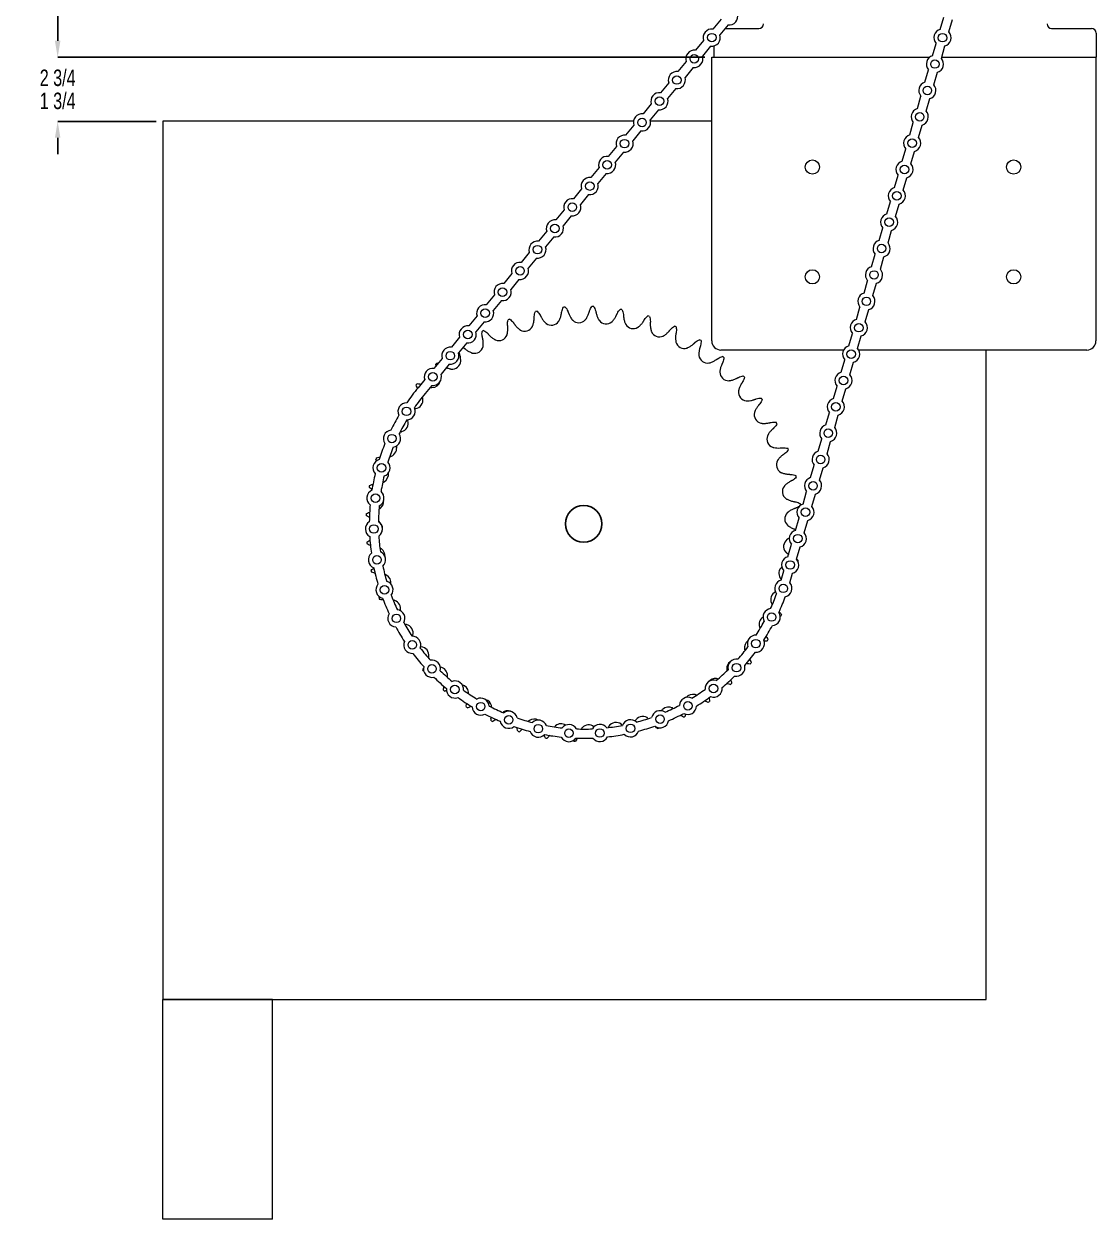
# Model space of a CAD drawing. Header units: inches. Extents: x -0.8 to 20, y 3.1 to 20.9.
# Drawn here: x -0.76 to 9.01, y 3.14 to 14.03 of the extents above; entities that cross this region are included whole.
import ezdxf

# ---------------------------------------------------------------- set-up
doc = ezdxf.new("R2010")
doc.units = ezdxf.units.IN
doc.header["$MEASUREMENT"] = 0
doc.header["$PDSIZE"] = -1
doc.layers.add('DIM', color=1, linetype='Continuous')
doc.styles.add('SLDTEXTSTYLE0', font='ARIAL.TTF', dxfattribs={"width": 0.7})
doc.dimstyles.new('SLDDIMSTYLE0', dxfattribs={"dimtxt": 0.15, "dimasz": 0.15, "dimexe": 0, "dimexo": 0.0625, "dimgap": 0.0375, "dimtad": 0, "dimtih": 1, "dimtoh": 1, "dimdec": 3, "dimlfac": 3, "dimrnd": 1e-09, "dimzin": 12, "dimdsep": 46, "dimtxsty": 'SLDTEXTSTYLE0', "dimsah": 1, "dimcen": 0.09, "dimadec": 0, "dimazin": 0, "dimtfac": 1, "dimtdec": 3, "dimtofl": 0, "dimtmove": 0, "dimatfit": 3, "dimfxl": 0, "dimtolj": 1, "dimtzin": 12, "dimarcsym": 0})
doc.dimstyles.new('SLDDIMSTYLE1', dxfattribs={"dimtxt": 0.15, "dimasz": 0.15, "dimexe": 0, "dimexo": 0.0625, "dimgap": 0.0375, "dimtad": 0, "dimtih": 1, "dimtoh": 1, "dimdec": 3, "dimlfac": 3, "dimrnd": 1e-09, "dimzin": 12, "dimdsep": 46, "dimtxsty": 'SLDTEXTSTYLE0', "dimsah": 1, "dimcen": 0.09, "dimadec": 0, "dimazin": 0, "dimlim": 1, "dimtp": 1, "dimtfac": 1, "dimtdec": 3, "dimtofl": 0, "dimtmove": 0, "dimatfit": 3, "dimfxl": 0, "dimtolj": 1, "dimtzin": 12, "dimarcsym": 0})

# ---------------------------------------------------------------- blocks, each defined once
blk = doc.blocks.new('*D7')
at = {"layer": 'DEFPOINTS', "color": 0}
for p in [(6.143, 19.202), (-0.449, 13.725), (5.509, 13.725)]:
    blk.add_point(p, dxfattribs=at)
at = {"layer": 'DIM', "color": 0, "lineweight": -2}
for p, q in [((6.08, 19.202), (-0.449, 19.202)), ((-0.449, 19.052), (-0.449, 16.578)), ((-0.449, 13.875), (-0.449, 16.348)), ((5.447, 13.725), (-0.449, 13.725))]:
    blk.add_line(p, q, dxfattribs=at)
at = {"layer": 'DIM', "color": 0}
for points in [[(-0.474, 19.052), (-0.424, 19.052), (-0.449, 19.202)], [(-0.474, 13.875), (-0.424, 13.875), (-0.449, 13.725)]]:
    blk.add_solid(points, dxfattribs=at)
at = {"layer": 'DIM', "color": 0, "insert": (-0.449, 16.541), "char_height": 0.15, "attachment_point": 2, "style": 'SLDTEXTSTYLE0'}
blk.add_mtext('\\A1;16 7/16', dxfattribs=at)
blk = doc.blocks.new('*D8')
at = {"layer": 'DEFPOINTS', "color": 0}
for p in [(5.509, 13.725), (-0.449, 13.141), (0.509, 13.141)]:
    blk.add_point(p, dxfattribs=at)
at = {"layer": 'DIM', "color": 0, "lineweight": -2}
for p, q in [((-0.449, 13.875), (-0.449, 14.025)), ((5.447, 13.725), (-0.449, 13.725)), ((0.447, 13.141), (-0.449, 13.141)), ((-0.449, 12.991), (-0.449, 12.841))]:
    blk.add_line(p, q, dxfattribs=at)
at = {"layer": 'DIM', "color": 0}
for points in [[(-0.474, 13.875), (-0.424, 13.875), (-0.449, 13.725)], [(-0.474, 12.991), (-0.424, 12.991), (-0.449, 13.141)]]:
    blk.add_solid(points, dxfattribs=at)
at = {"layer": 'DIM', "color": 0, "insert": (-0.449, 13.613), "char_height": 0.15, "attachment_point": 2, "style": 'SLDTEXTSTYLE0'}
blk.add_mtext('\\A1;\\S2 3\\/4^ 1 3\\/4;', dxfattribs=at)

msp = doc.modelspace()

# ---------------------------------------------------------------- linework, layer by layer
at = {"color": 7, "linetype": 'Continuous', "lineweight": 15}
for p, q in [((5.593374, 14.072122), (5.51862, 13.981172)), ((7.589991, 13.97838), (7.622676, 14.091481)), ((7.670048, 13.955245), (7.702733, 14.068345)), ((5.657752, 14.019208), (5.582998, 13.928258)), ((5.631338, 13.987072), (5.937894, 13.987072)), ((8.60456, 13.987072), (8.968394, 13.987072)), ((9.010061, 13.945405), (9.010061, 13.724739)), ((5.434631, 13.878988), (5.359877, 13.788038)), ((5.532394, 13.724739), (5.532394, 13.829097)), ((7.520583, 13.738208), (7.553268, 13.851309)), ((7.60064, 13.715072), (7.633326, 13.828173)), ((5.49901, 13.826074), (5.424255, 13.735124)), ((5.509144, 13.391405), (5.509144, 13.724739)), ((5.509144, 13.724739), (7.494175, 13.724739)), ((7.603434, 13.724739), (9.009144, 13.724739)), ((9.009144, 13.724739), (9.009144, 13.391405)), ((9.010061, 13.724739), (9.009144, 13.724739)), ((5.275889, 13.685853), (5.201135, 13.594904)), ((5.340267, 13.632939), (5.265513, 13.54199)), ((7.451176, 13.498036), (7.483861, 13.611137)), ((7.531233, 13.4749), (7.563918, 13.588001)), ((5.117147, 13.492719), (5.042393, 13.401769)), ((5.181525, 13.439805), (5.106771, 13.348855)), ((4.958404, 13.299585), (4.88365, 13.208635)), ((5.509144, 11.141405), (5.509144, 13.391405)), ((7.381768, 13.257864), (7.414453, 13.370965)), ((7.461825, 13.234728), (7.494511, 13.347829)), ((9.009144, 13.391405), (9.009144, 11.141405)), ((5.022783, 13.246671), (4.948028, 13.155721)), ((0.509144, 13.141405), (0.509144, 5.141406)), ((4.796363, 13.141405), (0.509144, 13.141405)), ((4.799662, 13.106451), (4.724908, 13.015501)), ((5.509144, 13.141405), (4.951328, 13.141405)), ((7.312361, 13.017692), (7.345046, 13.130793)), ((7.392418, 12.994557), (7.425103, 13.107657)), ((4.86404, 13.053537), (4.789286, 12.962587)), ((4.64092, 12.913316), (4.566166, 12.822366)), ((4.705298, 12.860402), (4.630544, 12.769452)), ((7.242953, 12.77752), (7.275638, 12.890621)), ((7.32301, 12.754384), (7.355695, 12.867485)), ((4.482177, 12.720182), (4.407423, 12.629232)), ((4.546555, 12.667268), (4.471801, 12.576318)), ((7.173545, 12.537348), (7.20623, 12.650449)), ((4.323435, 12.527048), (4.248681, 12.436098)), ((7.253603, 12.514212), (7.286288, 12.627313)), ((4.387813, 12.474133), (4.313059, 12.383184)), ((4.164693, 12.333913), (4.089939, 12.242963)), ((7.104138, 12.297176), (7.136823, 12.410277)), ((7.184195, 12.27404), (7.21688, 12.387141)), ((4.229071, 12.280999), (4.154317, 12.190049)), ((4.00595, 12.140779), (3.931196, 12.049829)), ((4.070328, 12.087865), (3.995574, 11.996915)), ((7.03473, 12.057004), (7.067415, 12.170105)), ((7.114788, 12.033868), (7.147473, 12.146969)), ((3.847208, 11.947645), (3.772454, 11.856695)), ((3.911586, 11.894731), (3.836832, 11.803781)), ((6.965323, 11.816832), (6.998008, 11.929933)), ((7.04538, 11.793696), (7.078065, 11.906797)), ((3.688466, 11.75451), (3.613712, 11.66356)), ((3.752844, 11.701596), (3.67809, 11.610646)), ((6.895915, 11.57666), (6.9286, 11.689761)), ((6.975972, 11.553524), (7.008657, 11.666625)), ((3.529723, 11.561376), (3.454969, 11.470426)), ((3.594101, 11.508462), (3.519347, 11.417512)), ((6.826508, 11.336488), (6.859193, 11.449589)), ((3.370981, 11.368242), (3.296227, 11.277292)), ((6.906565, 11.313352), (6.93925, 11.426453)), ((3.435359, 11.315327), (3.360605, 11.224378)), ((3.212239, 11.175107), (3.137484, 11.084157)), ((3.276617, 11.122193), (3.201863, 11.031243)), ((6.7571, 11.096316), (6.789785, 11.209417)), ((6.837157, 11.07318), (6.869842, 11.186281)), ((6.709837, 11.058072), (5.592477, 11.058072)), ((8.92581, 11.058072), (6.847698, 11.058072)), ((8.009144, 5.141406), (8.009144, 11.058072)), ((3.053496, 10.981973), (2.978742, 10.891023)), ((3.117874, 10.929059), (3.04312, 10.838109)), ((6.687692, 10.856144), (6.720377, 10.969245)), ((6.76775, 10.833008), (6.800435, 10.946109)), ((2.894754, 10.788839), (2.833841, 10.714728)), ((2.959132, 10.735925), (2.898219, 10.661814)), ((6.618285, 10.615972), (6.65097, 10.729073)), ((6.698342, 10.592836), (6.731027, 10.705937)), ((6.548877, 10.3758), (6.581562, 10.488901)), ((6.628934, 10.352664), (6.66162, 10.465765)), ((6.479469, 10.135628), (6.512155, 10.248729)), ((6.559527, 10.112492), (6.592212, 10.225593)), ((6.410062, 9.895456), (6.442747, 10.008557)), ((6.490119, 9.87232), (6.522804, 9.985421)), ((6.340654, 9.655284), (6.37334, 9.768385)), ((6.420712, 9.632148), (6.453397, 9.745249)), ((6.271247, 9.415112), (6.303932, 9.528213)), ((6.351304, 9.391976), (6.383989, 9.505077)), ((6.201839, 9.17494), (6.234524, 9.288041)), ((6.281897, 9.151804), (6.314582, 9.264905)), ((6.140351, 8.96217), (6.165117, 9.047869)), ((6.220078, 8.937894), (6.245174, 9.024733)), ((0.509144, 5.141406), (8.009144, 5.141406)), ((0.509144, 3.141405), (0.509144, 5.141406)), ((1.509144, 5.141406), (0.509144, 5.141406)), ((1.509144, 3.141405), (1.509144, 5.141406)), ((1.509144, 3.141405), (0.509144, 3.141405))]:
    msp.add_line(p, q, dxfattribs=at)
at = {"color": 7, "linetype": 'Continuous', "lineweight": 15, "flags": 128}
msp.add_lwpolyline([(2.588198, 8.552053), (2.588463, 8.551549), (2.589371, 8.549826)], dxfattribs=at)
at = {"color": 7, "linetype": 'Continuous', "lineweight": 15}
for centre, radius in [((5.508815, 13.903623), 0.039), ((7.611658, 13.903277), 0.039), ((5.350072, 13.710489), 0.039), ((7.542251, 13.663105), 0.039), ((5.19133, 13.517354), 0.039), ((7.472843, 13.422933), 0.039), ((5.032588, 13.32422), 0.039), ((7.403436, 13.182761), 0.039), ((4.873845, 13.131086), 0.039), ((4.715103, 12.937951), 0.039), ((7.334028, 12.942589), 0.039), ((4.556361, 12.744817), 0.039), ((6.42581, 12.724739), 0.065083), ((7.26462, 12.702417), 0.039), ((8.259144, 12.724739), 0.065083), ((4.397618, 12.551683), 0.039), ((7.195213, 12.462245), 0.039), ((4.238876, 12.358548), 0.039), ((4.080133, 12.165414), 0.039), ((7.125805, 12.222073), 0.039), ((3.921391, 11.97228), 0.039), ((7.056398, 11.981901), 0.039), ((3.762649, 11.779145), 0.039), ((6.42581, 11.724739), 0.065083), ((6.98699, 11.741729), 0.039), ((8.259144, 11.724739), 0.065083), ((3.603906, 11.586011), 0.039), ((3.445164, 11.392877), 0.039), ((6.917582, 11.501557), 0.039), ((3.286422, 11.199742), 0.039), ((6.848175, 11.261385), 0.039), ((3.127679, 11.006608), 0.039), ((6.778767, 11.021213), 0.039), ((2.968937, 10.813474), 0.039), ((6.70936, 10.781041), 0.039), ((6.639952, 10.540869), 0.039), ((2.729142, 10.499292), 0.039), ((2.596013, 10.250897), 0.039), ((6.570545, 10.300697), 0.039), ((2.50086, 9.985626), 0.039), ((6.501137, 10.060525), 0.039), ((6.431729, 9.820353), 0.039), ((2.445752, 9.709245), 0.039), ((6.362322, 9.580181), 0.039), ((2.431888, 9.427766), 0.039), ((6.292914, 9.340009), 0.039), ((2.459568, 9.147307), 0.039), ((6.223507, 9.099837), 0.039), ((2.528191, 8.873969), 0.039), ((6.160951, 8.886767), 0.039), ((2.636265, 8.613694), 0.039), ((6.054714, 8.625737), 0.039), ((2.78144, 8.372141), 0.039), ((5.911244, 8.383168), 0.039), ((2.960559, 8.154565), 0.039), ((5.733663, 8.164334), 0.039), ((3.169727, 7.965695), 0.039), ((5.525831, 7.973995), 0.039), ((3.404395, 7.809638), 0.039), ((5.292268, 7.816289), 0.039), ((5.038052, 7.694645), 0.039), ((3.659462, 7.689788), 0.039), ((3.929381, 7.608751), 0.039), ((4.768711, 7.611708), 0.039), ((4.208282, 7.568289), 0.039), ((4.490101, 7.569282), 0.039)]:
    msp.add_circle(centre, radius, dxfattribs=at)
msp.add_circle((4.342477, 9.474739), 0.166667)
for centre, radius, start, end in [((5.667557, 14.096757), 0.078167, 262.793986, 18.3705887), ((5.508815, 13.903623), 0.078167, 82.793986, 198.3705887), ((5.937894, 14.028739), 0.041667, 270, 360), ((7.611658, 13.903277), 0.078167, 106.0928737, 221.6694765), ((7.611658, 13.903277), 0.078167, 286.0928737, 41.6694765), ((8.60456, 14.028739), 0.041667, 180, 270), ((8.968394, 13.945405), 0.041667, 0, 90), ((5.508815, 13.903623), 0.078167, 262.793986, 18.3705887), ((5.350072, 13.710489), 0.078167, 82.793986, 198.3705887), ((5.350072, 13.710489), 0.078167, 262.793986, 18.3705887), ((7.542251, 13.663105), 0.078167, 106.0928737, 221.6694765), ((7.542251, 13.663105), 0.078167, 286.0928737, 41.6694765), ((5.19133, 13.517354), 0.078167, 82.793986, 198.3705887), ((5.19133, 13.517354), 0.078167, 262.793986, 18.3705887), ((5.032588, 13.32422), 0.078167, 82.793986, 198.3705887), ((7.472843, 13.422933), 0.078167, 106.0928737, 221.6694765), ((7.472843, 13.422933), 0.078167, 286.0928737, 41.6694765), ((5.032588, 13.32422), 0.078167, 262.793986, 18.3705887), ((4.873845, 13.131086), 0.078167, 82.793986, 198.3705887), ((7.403436, 13.182761), 0.078167, 106.0928737, 221.6694765), ((7.403436, 13.182761), 0.078167, 286.0928737, 41.6694765), ((4.873845, 13.131086), 0.078167, 262.793986, 18.3705887), ((4.715103, 12.937951), 0.078167, 82.793986, 198.3705887), ((4.715103, 12.937951), 0.078167, 262.793986, 18.3705887), ((7.334028, 12.942589), 0.078167, 106.0928737, 221.6694765), ((7.334028, 12.942589), 0.078167, 286.0928737, 41.6694765), ((4.556361, 12.744817), 0.078167, 82.793986, 198.3705887), ((4.556361, 12.744817), 0.078167, 262.793986, 18.3705887), ((7.26462, 12.702417), 0.078167, 106.0928737, 221.6694765), ((7.26462, 12.702417), 0.078167, 286.0928737, 41.6694765), ((4.397618, 12.551683), 0.078167, 82.793986, 198.3705887), ((4.397618, 12.551683), 0.078167, 262.793986, 18.3705887), ((7.195213, 12.462245), 0.078167, 106.0928737, 221.6694765), ((4.238876, 12.358548), 0.078167, 82.793986, 198.3705887), ((7.195213, 12.462245), 0.078167, 286.0928737, 41.6694765), ((4.238876, 12.358548), 0.078167, 262.793986, 18.3705887), ((4.080133, 12.165414), 0.078167, 82.793986, 198.3705887), ((7.125805, 12.222073), 0.078167, 106.0928737, 221.6694765), ((7.125805, 12.222073), 0.078167, 286.0928737, 41.6694765), ((4.080133, 12.165414), 0.078167, 262.793986, 18.3705887), ((3.921391, 11.97228), 0.078167, 82.793986, 198.3705887), ((3.921391, 11.97228), 0.078167, 262.793986, 18.3705887), ((7.056398, 11.981901), 0.078167, 106.0928737, 221.6694765), ((7.056398, 11.981901), 0.078167, 286.0928737, 41.6694765), ((3.762649, 11.779145), 0.078167, 82.793986, 198.3705887), ((3.762649, 11.779145), 0.078167, 262.793986, 18.3705887), ((6.98699, 11.741729), 0.078167, 106.0928737, 221.6694765), ((6.98699, 11.741729), 0.078167, 286.0928737, 41.6694765), ((3.603906, 11.586011), 0.078167, 82.793986, 198.3705887), ((3.603906, 11.586011), 0.078167, 262.793986, 18.3705887), ((6.917582, 11.501557), 0.078167, 106.0928737, 221.6694765), ((6.917582, 11.501557), 0.078167, 286.0928737, 41.6694765), ((3.445164, 11.392877), 0.078167, 82.793986, 198.3705887), ((4.342477, 9.474739), 1.982131, 94.8651832, 95.3154657), ((4.342477, 9.474739), 1.982131, 87.3651832, 87.8154657), ((3.445164, 11.392877), 0.078167, 262.793986, 18.3705887), ((4.342477, 9.474739), 1.982131, 109.8651832, 110.3154657), ((4.342477, 9.474739), 1.982131, 102.3651832, 102.8154657), ((4.297772, 11.385439), 0.079057, 225.3844267, 317.2962222), ((4.547551, 11.374928), 0.079057, 217.8844267, 309.7962222), ((4.342477, 9.474739), 1.982131, 79.8651832, 80.3154657), ((4.342477, 9.474739), 1.982131, 72.3651832, 72.8154657), ((6.848175, 11.261385), 0.078167, 106.0928737, 221.6694765), ((3.286422, 11.199742), 0.078167, 82.793986, 198.3705887), ((3.286422, 11.199742), 0.078167, 262.793986, 18.3705887), ((4.342477, 9.474739), 1.982131, 117.3651832, 117.8154657), ((3.804769, 11.308763), 0.079058, 240.3844267, 332.2962222), ((4.048758, 11.363258), 0.079057, 232.8844267, 324.7962222), ((4.793821, 11.331904), 0.079058, 210.3844267, 302.2962222), ((5.032368, 11.257104), 0.079058, 202.8844267, 294.7962222), ((4.342477, 9.474739), 1.982131, 64.8651832, 65.3154657), ((6.848175, 11.261385), 0.078167, 286.0928737, 41.6694765), ((3.569981, 11.222888), 0.079058, 247.8844267, 339.7962222), ((5.259112, 11.151807), 0.079057, 195.3844267, 287.2962222), ((4.342477, 9.474739), 1.982131, 57.3651832, 57.8154657), ((5.592477, 11.141405), 0.083333, 180, 270), ((8.92581, 11.141405), 0.083333, 270, 0), ((3.127679, 11.006608), 0.078167, 82.793986, 198.3705887), ((3.127679, 11.006608), 0.078167, 262.793986, 18.3705887), ((3.348411, 11.107101), 0.079057, 255.3844267, 347.2962222), ((5.470171, 11.017814), 0.079058, 187.8844267, 279.7962222), ((4.342477, 9.474739), 1.982131, 49.8651832, 50.3154657), ((6.778767, 11.021213), 0.078167, 106.0928737, 221.6694765), ((6.778767, 11.021213), 0.078167, 286.0928737, 41.6694765), ((2.968937, 10.813474), 0.078167, 82.793986, 198.3705887), ((4.342477, 9.474739), 1.982131, 132.3651832, 132.8154657), ((3.143849, 10.963385), 0.079057, 262.8844267, 354.7962222), ((2.968937, 10.813474), 0.078167, 262.793986, 18.3705887), ((5.661935, 10.85742), 0.079057, 180.3844267, 272.2962222), ((4.342477, 9.474739), 1.982131, 42.3651832, 42.8154657), ((6.70936, 10.781041), 0.078167, 106.0928737, 221.6694765), ((6.70936, 10.781041), 0.078167, 286.0928737, 41.6694765), ((4.342477, 9.474739), 1.952833, 140.5822874, 145.6207471), ((4.342477, 9.474739), 1.982131, 139.8651832, 140.3154657), ((2.959796, 10.794197), 0.079057, 270.3844267, 344.7938383), ((5.831123, 10.673367), 0.079058, 172.8844267, 264.7962222), ((2.729142, 10.499292), 0.078167, 88.8079276, 206.3566471), ((4.342477, 9.474739), 1.8695, 140.5822874, 145.5775013), ((2.799402, 10.602432), 0.079057, 277.8844267, 9.7962222), ((4.342477, 9.474739), 1.982131, 34.8651832, 35.3154657), ((6.639952, 10.540869), 0.078167, 106.0928737, 221.6694765), ((6.639952, 10.540869), 0.078167, 286.0928737, 41.6694765), ((4.342477, 9.474739), 1.952833, 149.5438276, 154.0772689), ((2.729142, 10.499292), 0.078167, 270.790855, 24.3737197), ((5.97484, 10.468805), 0.079058, 165.3844267, 257.2962222), ((4.342477, 9.474739), 1.8695, 149.5870734, 154.0340231), ((2.665409, 10.391373), 0.079058, 285.3844267, 17.2962222), ((4.342477, 9.474739), 1.982131, 27.3651832, 27.8154657), ((6.570545, 10.300697), 0.078167, 106.0928737, 221.6694765), ((6.570545, 10.300697), 0.078167, 286.0928737, 41.6694765), ((2.596013, 10.250897), 0.078167, 97.2644494, 214.8131688), ((4.342477, 9.474739), 1.982131, 154.8651832, 155.0740486), ((2.596013, 10.250897), 0.078167, 279.2473768, 32.8302414), ((6.090626, 10.247235), 0.079058, 157.8844267, 249.7962222), ((4.342477, 9.474739), 1.952833, 158.0003493, 162.5337906), ((4.342477, 9.474739), 1.8695, 158.0435951, 162.4905448), ((2.560112, 10.16463), 0.079057, 292.8844267, 14.3062269), ((4.342477, 9.474739), 1.982131, 19.8651832, 20.3154657), ((6.501137, 10.060525), 0.078167, 106.0928737, 221.6694765), ((2.50086, 9.985626), 0.078167, 105.7209711, 223.2696906), ((4.342477, 9.474739), 1.982131, 162.3651832, 162.8154657), ((2.50086, 9.985626), 0.078167, 287.7038985, 41.2867632), ((6.176502, 10.012446), 0.079057, 150.3844267, 242.2962222), ((6.501137, 10.060525), 0.078167, 286.0928737, 41.6694765), ((4.342477, 9.474739), 1.952833, 166.4568711, 170.9903123), ((4.342477, 9.474739), 1.8695, 166.5001169, 170.9470666), ((2.485311, 9.926082), 0.079057, 300.3844267, 9.1686562), ((4.342477, 9.474739), 1.982131, 12.3651832, 12.8154657), ((4.342477, 9.474739), 1.982131, 169.8651832, 170.3154657), ((6.230996, 9.768458), 0.079058, 142.8844267, 234.7962222), ((6.431729, 9.820353), 0.078167, 106.0928737, 221.6694765), ((6.431729, 9.820353), 0.078167, 286.0928737, 41.6694765), ((2.445752, 9.709245), 0.078167, 114.1774928, 231.7262123), ((2.445752, 9.709245), 0.078167, 296.1604202, 49.7432849), ((4.342477, 9.474739), 1.952833, 174.9133928, 179.4468341), ((4.342477, 9.474739), 1.8695, 174.9566386, 179.4035883), ((2.442288, 9.679812), 0.079057, 307.8844267, 5.8380503), ((6.362322, 9.580181), 0.078167, 106.0928737, 221.6694765), ((4.342477, 9.474739), 1.982131, 4.8651832, 5.3154657), ((6.362322, 9.580181), 0.078167, 286.0928737, 41.6694765), ((2.431888, 9.427766), 0.078167, 122.6340146, 240.1827341), ((4.342477, 9.474739), 1.982131, 177.3651832, 177.8154657), ((2.431888, 9.427766), 0.078167, 304.616942, 58.1998067), ((2.431777, 9.430033), 0.079057, 338.9511983, 47.2962222), ((6.253178, 9.519444), 0.079058, 135.3844267, 227.2962222), ((4.342477, 9.474739), 1.8695, 183.4131603, 187.86011), ((6.292914, 9.340009), 0.078167, 106.0928737, 221.6694765), ((6.292914, 9.340009), 0.078167, 286.0928737, 41.6694765), ((4.342477, 9.474739), 1.982131, 184.8651832, 185.3154657), ((4.342477, 9.474739), 1.952833, 183.3699146, 187.9033558), ((6.242667, 9.269665), 0.079058, 127.8844267, 219.7962222), ((2.459568, 9.147307), 0.078167, 131.0905363, 248.6392558), ((2.459568, 9.147307), 0.078167, 313.0734637, 66.6563284), ((2.453958, 9.181019), 0.079058, 355.439508, 54.7962222), ((6.223507, 9.099837), 0.078167, 106.0928737, 221.6694765), ((6.223507, 9.099837), 0.078167, 286.0928737, 41.6694765), ((4.342477, 9.474739), 1.982131, 192.3651832, 192.8154657), ((4.342477, 9.474739), 1.952833, 191.8264363, 196.3598776), ((4.342477, 9.474739), 1.8695, 191.8696821, 196.3166318), ((6.199643, 9.023395), 0.079057, 131.4958366, 212.2962222), ((4.342477, 9.474739), 1.982131, 350.0426063, 350.3154657), ((2.508453, 8.937031), 0.079058, 351.8285024, 62.2962222), ((2.528191, 8.873969), 0.078167, 321.5299855, 75.1128501), ((6.160951, 8.886767), 0.078167, 105.2804882, 218.8737197), ((6.160951, 8.886767), 0.078167, 283.3079276, 40.8497676), ((2.528191, 8.873969), 0.078167, 139.5470581, 257.0957775), ((4.342477, 9.474739), 1.8695, 200.3262038, 204.7731535), ((4.342477, 9.474739), 1.8695, 335.6305516, 340.0775013), ((6.124842, 8.784848), 0.079057, 116.6996021, 204.7962222), ((4.342477, 9.474739), 1.982131, 199.8651832, 200.3154657), ((4.342477, 9.474739), 1.952833, 200.282958, 204.8163993), ((2.594328, 8.702243), 0.079057, 346.3876934, 69.7962222), ((4.342477, 9.474739), 1.952833, 335.5873059, 340.1207471), ((2.636265, 8.613694), 0.078167, 148.0035798, 265.5522993), ((2.636265, 8.613694), 0.078167, 329.9865072, 83.5693719), ((6.019545, 8.558104), 0.079057, 122.9393877, 197.2962222), ((6.054714, 8.625737), 0.078167, 96.8343333, 210.417198), ((6.054714, 8.625737), 0.078167, 274.8514059, 32.4001254), ((4.342477, 9.474739), 1.982131, 334.8651832, 335.3154657), ((4.342477, 9.474739), 1.952833, 208.7394798, 213.272921), ((4.342477, 9.474739), 1.8695, 208.7827255, 213.2296753), ((2.710115, 8.480673), 0.079058, 345.3844267, 77.2962222), ((4.342477, 9.474739), 1.8695, 327.1740299, 331.6209796), ((4.342477, 9.474739), 1.952833, 327.1307841, 331.6642254), ((2.78144, 8.372141), 0.078167, 156.4601015, 274.008821), ((2.78144, 8.372141), 0.078167, 338.4430289, 92.0258936), ((5.885553, 8.347045), 0.079058, 127.1007336, 189.7962222), ((5.911244, 8.383168), 0.078167, 88.3778115, 201.9606762), ((5.911244, 8.383168), 0.078167, 266.3948842, 23.9436036), ((4.342477, 9.474739), 1.982131, 327.3651832, 327.8154657), ((4.342477, 9.474739), 1.952833, 217.1960015, 221.7294428), ((4.342477, 9.474739), 1.8695, 217.2392473, 221.686197), ((2.853831, 8.276111), 0.079057, 352.8844267, 84.7962222), ((4.342477, 9.474739), 1.8695, 318.7175082, 323.1644579), ((4.342477, 9.474739), 1.952833, 318.6742624, 323.2077036), ((2.960559, 8.154565), 0.078167, 164.9166233, 282.4653427), ((2.960559, 8.154565), 0.078167, 346.8995507, 100.4824154), ((3.023019, 8.092058), 0.079057, 0.3844267, 79.6517639), ((5.725158, 8.155281), 0.079058, 128.1692651, 182.2962222), ((5.733663, 8.164334), 0.078167, 79.9212898, 193.5041545), ((5.733663, 8.164334), 0.078167, 257.9383624, 15.4870819), ((4.342477, 9.474739), 1.982131, 319.8651832, 320.3154657), ((4.342477, 9.474739), 1.982131, 222.3651832, 222.7262225), ((4.342477, 9.474739), 1.952833, 225.6525233, 230.1859645), ((4.342477, 9.474739), 1.8695, 225.695769, 230.1427187), ((5.541105, 7.986093), 0.079057, 82.8844267, 138.0928088), ((4.342477, 9.474739), 1.8695, 310.2609864, 314.7079361), ((4.342477, 9.474739), 1.952833, 310.2177407, 314.7511819), ((4.342477, 9.474739), 1.982131, 229.8651832, 230.3154657), ((3.169727, 7.965695), 0.078167, 173.373145, 290.9218645), ((3.169727, 7.965695), 0.078167, 355.3560724, 108.9389371), ((3.214783, 7.931663), 0.079057, 7.8844267, 74.8246103), ((4.342477, 9.474739), 1.8695, 234.1522908, 238.5992405), ((4.342477, 9.474739), 1.8695, 301.8044647, 306.2514144), ((5.525831, 7.973995), 0.078167, 71.4647681, 185.0476327), ((5.525831, 7.973995), 0.078167, 249.4818407, 7.0305601), ((4.342477, 9.474739), 1.982131, 312.3651832, 312.8154657), ((4.342477, 9.474739), 1.952833, 234.109045, 238.6424862), ((3.404395, 7.809638), 0.078167, 3.8125942, 117.3954588), ((3.425843, 7.797671), 0.079057, 15.3844267, 71.8739373), ((5.292268, 7.816289), 0.078167, 63.0082463, 176.591111), ((5.336543, 7.842376), 0.079058, 75.3844267, 140.5205689), ((4.342477, 9.474739), 1.952833, 301.7612189, 306.2946602), ((4.342477, 9.474739), 1.982131, 304.8651832, 305.3154657), ((4.342477, 9.474739), 1.982131, 237.3651832, 237.8154657), ((3.404395, 7.809638), 0.078167, 181.8296668, 299.3783862), ((4.342477, 9.474739), 1.952833, 242.5655667, 247.099008), ((4.342477, 9.474739), 1.8695, 242.6088125, 247.0557622), ((3.659462, 7.689788), 0.078167, 12.2691159, 125.8519806), ((3.652586, 7.692374), 0.079057, 59.7780799, 114.7962222), ((5.038052, 7.694645), 0.078167, 54.5517246, 168.1345893), ((5.114973, 7.72659), 0.079058, 67.8844267, 145.0599421), ((4.342477, 9.474739), 1.8695, 293.3479429, 297.7948927), ((4.342477, 9.474739), 1.952833, 293.3046972, 297.8381384), ((5.292268, 7.816289), 0.078167, 241.0253189, 358.5740384), ((4.342477, 9.474739), 1.982131, 244.8651832, 245.3154657), ((3.659462, 7.689788), 0.078167, 190.2861885, 307.834908), ((4.342477, 9.474739), 1.952833, 251.0220885, 255.5555297), ((4.342477, 9.474739), 1.8695, 251.0653342, 255.512284), ((3.891133, 7.617573), 0.079057, 61.2989424, 122.2962222), ((3.929381, 7.608751), 0.078167, 20.7256376, 134.3085023), ((4.342477, 9.474739), 1.8695, 259.521856, 263.9688057), ((4.137404, 7.574549), 0.079057, 57.4063386, 129.7962222), ((4.208282, 7.568289), 0.078167, 29.1821594, 142.7650241), ((4.387182, 7.564038), 0.079057, 51.5900605, 137.2962222), ((4.490101, 7.569282), 0.078167, 37.6386811, 151.2215458), ((4.342477, 9.474739), 1.8695, 276.4348995, 280.8818492), ((4.636196, 7.58622), 0.079058, 52.8844267, 144.7962222), ((4.768711, 7.611708), 0.078167, 46.0952028, 159.6780675), ((4.880185, 7.640714), 0.079058, 60.3844267, 152.2962222), ((4.342477, 9.474739), 1.8695, 284.8914212, 289.3383709), ((4.342477, 9.474739), 1.952833, 284.8481754, 289.3816167), ((5.038052, 7.694645), 0.078167, 232.5687972, 350.1175167), ((4.342477, 9.474739), 1.982131, 297.3651832, 297.8154657), ((4.342477, 9.474739), 1.982131, 252.3651832, 252.8154657), ((3.929381, 7.608751), 0.078167, 198.7427102, 316.2914297), ((4.342477, 9.474739), 1.952833, 259.4786102, 264.0120515), ((4.342477, 9.474739), 1.982131, 259.8651832, 260.3154657), ((4.208282, 7.568289), 0.078167, 207.199232, 324.7479514), ((4.342477, 9.474739), 1.952833, 267.935132, 272.4685732), ((4.342477, 9.474739), 1.8695, 267.9783777, 272.4253274), ((4.490101, 7.569282), 0.078167, 215.6557537, 333.2044732), ((4.342477, 9.474739), 1.952833, 276.3916537, 280.9250949), ((4.768711, 7.611708), 0.078167, 224.1122755, 341.6609949), ((4.342477, 9.474739), 1.982131, 289.8651832, 290.3154657), ((4.342477, 9.474739), 1.982131, 267.3651832, 267.8154657)]:
    msp.add_arc(centre, radius, start, end, dxfattribs=at)
for points, knots in [([(4.142588, 11.405862), (4.144339, 11.413291), (4.147896, 11.428389), (4.155163, 11.441624), (4.158854, 11.448347)], [0, 0, 0, 0, 0.492060437, 1, 1, 1, 1]), ([(4.17437, 11.449729), (4.17905, 11.443954), (4.188556, 11.432229), (4.194746, 11.418007), (4.197888, 11.410788)], [0, 0, 0, 0, 0.492442131, 1, 1, 1, 1]), ([(4.39636, 11.415432), (4.399066, 11.422569), (4.404563, 11.437073), (4.413495, 11.449246), (4.418032, 11.45543)], [0, 0, 0, 0, 0.492062404, 1, 1, 1, 1]), ([(4.433596, 11.454775), (4.437483, 11.448439), (4.445376, 11.435573), (4.449658, 11.420665), (4.45183, 11.413098)], [0, 0, 0, 0, 0.492442728, 1, 1, 1, 1]), ([(3.649588, 11.288326), (3.649356, 11.295955), (3.648884, 11.311459), (3.652478, 11.326123), (3.654303, 11.333572)], [0, 0, 0, 0, 0.492060787, 1, 1, 1, 1]), ([(3.668933, 11.338923), (3.674949, 11.334557), (3.687165, 11.325691), (3.696825, 11.313556), (3.701729, 11.307397)], [0, 0, 0, 0, 0.4924407475, 1, 1, 1, 1]), ([(3.879102, 11.281841), (3.882139, 11.29132), (3.88831, 11.310579), (3.890099, 11.330356), (3.891008, 11.340399)], [0, 0, 0, 0, 0.492205444, 1, 1, 1, 1]), ([(3.892236, 11.363251), (3.893002, 11.370844), (3.894558, 11.386277), (3.900035, 11.400348), (3.902817, 11.407494)], [0, 0, 0, 0, 0.492061842, 1, 1, 1, 1]), ([(3.91802, 11.41089), (3.923414, 11.405776), (3.934369, 11.395391), (3.942363, 11.382099), (3.94642, 11.375353)], [0, 0, 0, 0, 0.492441823, 1, 1, 1, 1]), ([(3.957254, 11.355195), (3.962179, 11.346761), (3.972189, 11.329619), (3.985952, 11.314797), (3.992944, 11.307268)], [0, 0, 0, 0, 0.4919925853, 1, 1, 1, 1]), ([(4.11894, 11.326864), (4.123189, 11.335865), (4.131821, 11.354154), (4.136176, 11.373528), (4.138388, 11.383366)], [0, 0, 0, 0, 0.492206543, 1, 1, 1, 1]), ([(4.205999, 11.389389), (4.209781, 11.380384), (4.217468, 11.362083), (4.229178, 11.345591), (4.235127, 11.337213)], [0, 0, 0, 0, 0.49199112, 1, 1, 1, 1]), ([(4.362603, 11.340196), (4.367991, 11.348566), (4.378936, 11.365571), (4.385783, 11.384211), (4.38926, 11.393677)], [0, 0, 0, 0, 0.492206015, 1, 1, 1, 1]), ([(4.457078, 11.390823), (4.459653, 11.381402), (4.464885, 11.362253), (4.474343, 11.344374), (4.479147, 11.335292)], [0, 0, 0, 0, 0.491992658, 1, 1, 1, 1]), ([(4.605922, 11.32161), (4.612356, 11.329205), (4.625427, 11.344636), (4.634649, 11.362223), (4.639331, 11.371153)], [0, 0, 0, 0, 0.4922070204, 1, 1, 1, 1]), ([(4.649211, 11.391796), (4.652824, 11.398519), (4.660168, 11.412181), (4.670613, 11.423084), (4.675918, 11.428623)], [0, 0, 0, 0, 0.492060006, 1, 1, 1, 1]), ([(4.691263, 11.425942), (4.69429, 11.419153), (4.700436, 11.405366), (4.702735, 11.390027), (4.703902, 11.382241)], [0, 0, 0, 0, 0.492441869, 1, 1, 1, 1]), ([(4.706197, 11.359472), (4.70752, 11.349796), (4.710208, 11.330128), (4.717251, 11.311167), (4.720829, 11.301535)], [0, 0, 0, 0, 0.49199169, 1, 1, 1, 1]), ([(4.896813, 11.335359), (4.901273, 11.341552), (4.910337, 11.354139), (4.922116, 11.363586), (4.928098, 11.368384)], [0, 0, 0, 0, 0.492059856, 1, 1, 1, 1]), ([(4.942962, 11.363723), (4.945077, 11.356597), (4.949371, 11.342127), (4.949648, 11.326618), (4.949789, 11.318747)], [0, 0, 0, 0, 0.492441717, 1, 1, 1, 1]), ([(3.418795, 11.18237), (3.417569, 11.189903), (3.415078, 11.205213), (3.416727, 11.220222), (3.417564, 11.227845)], [0, 0, 0, 0, 0.4920607498, 1, 1, 1, 1]), ([(3.43137, 11.235059), (3.437904, 11.231516), (3.451173, 11.22432), (3.462335, 11.21355), (3.468, 11.208084)], [0, 0, 0, 0, 0.492442002, 1, 1, 1, 1]), ([(3.647192, 11.205899), (3.648966, 11.215693), (3.652571, 11.235592), (3.651763, 11.255434), (3.651353, 11.265509)], [0, 0, 0, 0, 0.492205347, 1, 1, 1, 1]), ([(3.715101, 11.288825), (3.721085, 11.281107), (3.733247, 11.265418), (3.748826, 11.252519), (3.756741, 11.245967)], [0, 0, 0, 0, 0.491992358, 1, 1, 1, 1]), ([(4.844733, 11.271423), (4.852104, 11.278113), (4.867077, 11.291706), (4.878515, 11.307939), (4.884323, 11.316182)], [0, 0, 0, 0, 0.492206283, 1, 1, 1, 1]), ([(4.949093, 11.295873), (4.949141, 11.286107), (4.949239, 11.266256), (4.953747, 11.246539), (4.956037, 11.236522)], [0, 0, 0, 0, 0.491991721, 1, 1, 1, 1]), ([(5.074951, 11.190495), (5.083131, 11.196166), (5.099751, 11.207688), (5.11321, 11.222289), (5.120044, 11.229703)], [0, 0, 0, 0, 0.492205965, 1, 1, 1, 1]), ([(5.13493, 11.247085), (5.14016, 11.252644), (5.15079, 11.26394), (5.163701, 11.271769), (5.170259, 11.275745)], [0, 0, 0, 0, 0.492061488, 1, 1, 1, 1]), ([(5.184387, 11.269184), (5.185553, 11.261843), (5.187922, 11.246935), (5.186173, 11.231524), (5.185284, 11.223701)], [0, 0, 0, 0, 0.492441087, 1, 1, 1, 1]), ([(3.427178, 11.100335), (3.427659, 11.110278), (3.428635, 11.130477), (3.425245, 11.150043), (3.423523, 11.159979)], [0, 0, 0, 0, 0.492206581, 1, 1, 1, 1]), ([(3.483683, 11.191417), (3.490623, 11.184545), (3.504728, 11.170578), (3.521858, 11.159823), (3.530561, 11.15436)], [0, 0, 0, 0, 0.491991863, 1, 1, 1, 1]), ([(5.181609, 11.201114), (5.180382, 11.191425), (5.177888, 11.171731), (5.179784, 11.151594), (5.180747, 11.141364)], [0, 0, 0, 0, 0.491994056, 1, 1, 1, 1]), ([(5.292636, 11.080209), (5.301486, 11.084764), (5.319468, 11.094018), (5.334717, 11.106738), (5.342461, 11.113196)], [0, 0, 0, 0, 0.492205999, 1, 1, 1, 1]), ([(5.359488, 11.128487), (5.365399, 11.133315), (5.377412, 11.143127), (5.391234, 11.149204), (5.398255, 11.15229)], [0, 0, 0, 0, 0.492060233, 1, 1, 1, 1]), ([(5.411406, 11.143941), (5.411605, 11.13651), (5.412008, 11.121421), (5.408261, 11.10637), (5.406359, 11.09873)], [0, 0, 0, 0, 0.492439822, 1, 1, 1, 1]), ([(3.222826, 10.966958), (3.222005, 10.976878), (3.220336, 10.997032), (3.214421, 11.015988), (3.211417, 11.025614)], [0, 0, 0, 0, 0.492205413, 1, 1, 1, 1]), ([(3.266958, 11.064635), (3.274736, 11.058728), (3.290544, 11.046722), (3.308931, 11.038295), (3.318272, 11.034014)], [0, 0, 0, 0, 0.491992505, 1, 1, 1, 1]), ([(5.399767, 11.076816), (5.397286, 11.06737), (5.392243, 11.04817), (5.391494, 11.027958), (5.391114, 11.01769)], [0, 0, 0, 0, 0.49199225, 1, 1, 1, 1]), ([(5.566645, 10.981592), (5.573136, 10.985608), (5.586327, 10.993768), (5.600824, 10.997988), (5.608187, 11.000132)], [0, 0, 0, 0, 0.4920600982, 1, 1, 1, 1]), ([(3.092484, 10.898168), (3.093183, 10.897797), (3.102789, 10.892703), (3.11354, 10.889738), (3.123508, 10.886989)], [0, 0, 0, 0, 0.072796993, 1, 1, 1, 1]), ([(5.494063, 10.942453), (5.503432, 10.945814), (5.522468, 10.952642), (5.539247, 10.963262), (5.547768, 10.968655)], [0, 0, 0, 0, 0.492206645, 1, 1, 1, 1]), ([(5.599834, 10.925106), (5.596142, 10.916064), (5.588636, 10.897688), (5.585255, 10.877746), (5.583538, 10.867615)], [0, 0, 0, 0, 0.491992707, 1, 1, 1, 1]), ([(5.620136, 10.990137), (5.619363, 10.982745), (5.617793, 10.967732), (5.612114, 10.953298), (5.609231, 10.945972)], [0, 0, 0, 0, 0.492439589, 1, 1, 1, 1]), ([(5.675786, 10.779585), (5.685514, 10.781694), (5.705278, 10.785979), (5.7233, 10.794318), (5.732451, 10.798553)], [0, 0, 0, 0, 0.492204698, 1, 1, 1, 1]), ([(5.752856, 10.808915), (5.759815, 10.812049), (5.773958, 10.818417), (5.788882, 10.820709), (5.796463, 10.821873)], [0, 0, 0, 0, 0.49206054, 1, 1, 1, 1]), ([(5.807005, 10.810405), (5.805273, 10.803176), (5.801757, 10.788497), (5.794242, 10.774928), (5.790428, 10.768041)], [0, 0, 0, 0, 0.4924408372, 1, 1, 1, 1]), ([(2.829784, 10.709325), (2.827937, 10.712416), (2.822063, 10.722247), (2.819109, 10.733046), (2.817084, 10.740449)], [0, 0, 0, 0, 0.314463215, 1, 1, 1, 1]), ([(2.827079, 10.752398), (2.834489, 10.751751), (2.84539, 10.750799), (2.855871, 10.746872), (2.859227, 10.745614)], [0, 0, 0, 0, 0.679836981, 1, 1, 1, 1]), ([(5.778388, 10.748579), (5.773547, 10.740098), (5.763707, 10.722858), (5.757752, 10.703528), (5.754727, 10.693708)], [0, 0, 0, 0, 0.491992496, 1, 1, 1, 1]), ([(5.834696, 10.59439), (5.844616, 10.595211), (5.86477, 10.59688), (5.883726, 10.602795), (5.893352, 10.605799)], [0, 0, 0, 0, 0.492205413, 1, 1, 1, 1]), ([(5.914935, 10.613409), (5.922244, 10.615608), (5.937097, 10.620076), (5.952192, 10.6204), (5.95986, 10.620565)], [0, 0, 0, 0, 0.492060353, 1, 1, 1, 1]), ([(5.968815, 10.607819), (5.966155, 10.600878), (5.960752, 10.586783), (5.951531, 10.574311), (5.946851, 10.567981)], [0, 0, 0, 0, 0.492442146, 1, 1, 1, 1]), ([(5.932374, 10.550257), (5.926467, 10.54248), (5.91446, 10.526672), (5.906033, 10.508285), (5.901753, 10.498944)], [0, 0, 0, 0, 0.491992505, 1, 1, 1, 1]), ([(5.968074, 10.390038), (5.978016, 10.389557), (5.998215, 10.388581), (6.017782, 10.391971), (6.027717, 10.393693)], [0, 0, 0, 0, 0.492206581, 1, 1, 1, 1]), ([(6.050109, 10.398421), (6.057642, 10.399647), (6.072952, 10.402138), (6.08796, 10.400489), (6.095583, 10.399652)], [0, 0, 0, 0, 0.4920607498, 1, 1, 1, 1]), ([(6.102798, 10.385846), (6.099254, 10.379311), (6.092059, 10.366042), (6.081289, 10.354881), (6.075822, 10.349215)], [0, 0, 0, 0, 0.492442002, 1, 1, 1, 1]), ([(6.059155, 10.333533), (6.052284, 10.326593), (6.038316, 10.312488), (6.027562, 10.295358), (6.022098, 10.286655)], [0, 0, 0, 0, 0.491991863, 1, 1, 1, 1]), ([(6.073637, 10.170024), (6.083431, 10.16825), (6.103331, 10.164645), (6.123172, 10.165453), (6.133247, 10.165863)], [0, 0, 0, 0, 0.492205347, 1, 1, 1, 1]), ([(6.156064, 10.167628), (6.163693, 10.16786), (6.179197, 10.168332), (6.193862, 10.164738), (6.201311, 10.162913)], [0, 0, 0, 0, 0.492060787, 1, 1, 1, 1]), ([(6.206661, 10.148283), (6.202295, 10.142267), (6.193429, 10.130051), (6.181294, 10.120391), (6.175135, 10.115487)], [0, 0, 0, 0, 0.4924407475, 1, 1, 1, 1]), ([(2.453493, 10.075224), (2.460591, 10.077446), (2.471418, 10.080836), (2.483025, 10.081208), (2.487023, 10.081336)], [0, 0, 0, 0, 0.655574321, 1, 1, 1, 1]), ([(6.156564, 10.102115), (6.148845, 10.096131), (6.133156, 10.083969), (6.120258, 10.068389), (6.113705, 10.060475)], [0, 0, 0, 0, 0.491992358, 1, 1, 1, 1]), ([(6.149579, 9.938114), (6.159059, 9.935077), (6.178317, 9.928905), (6.198094, 9.927116), (6.208137, 9.926208)], [0, 0, 0, 0, 0.492205444, 1, 1, 1, 1]), ([(6.230989, 9.92498), (6.238583, 9.924214), (6.254016, 9.922658), (6.268086, 9.917181), (6.275233, 9.914399)], [0, 0, 0, 0, 0.492061842, 1, 1, 1, 1]), ([(2.415139, 9.787583), (2.411999, 9.789335), (2.402002, 9.794909), (2.394048, 9.802781), (2.388593, 9.808179)], [0, 0, 0, 0, 0.31413933, 1, 1, 1, 1]), ([(2.391274, 9.823524), (2.398025, 9.826646), (2.408533, 9.831505), (2.420231, 9.833414), (2.424414, 9.834097)], [0, 0, 0, 0, 0.642444007, 1, 1, 1, 1]), ([(6.222933, 9.859961), (6.214499, 9.855037), (6.197358, 9.845027), (6.182536, 9.831264), (6.175006, 9.824272)], [0, 0, 0, 0, 0.4919925853, 1, 1, 1, 1]), ([(6.278628, 9.899196), (6.273514, 9.893801), (6.26313, 9.882847), (6.249837, 9.874853), (6.243091, 9.870796)], [0, 0, 0, 0, 0.492441823, 1, 1, 1, 1]), ([(6.194602, 9.698276), (6.203604, 9.694027), (6.221892, 9.685395), (6.241266, 9.68104), (6.251104, 9.678828)], [0, 0, 0, 0, 0.492206543, 1, 1, 1, 1]), ([(6.257127, 9.611217), (6.248123, 9.607435), (6.229821, 9.599748), (6.21333, 9.588038), (6.204952, 9.582089)], [0, 0, 0, 0, 0.49199112, 1, 1, 1, 1]), ([(6.273601, 9.674628), (6.28103, 9.672877), (6.296127, 9.66932), (6.309362, 9.662053), (6.316085, 9.658362)], [0, 0, 0, 0, 0.492060437, 1, 1, 1, 1]), ([(6.310387, 9.637618), (6.306863, 9.634826), (6.297335, 9.627278), (6.285797, 9.622401), (6.278527, 9.619328)], [0, 0, 0, 0, 0.369911553, 1, 1, 1, 1]), ([(2.391674, 9.532961), (2.38803, 9.5344), (2.377081, 9.538725), (2.367907, 9.545664), (2.361786, 9.550294)], [0, 0, 0, 0, 0.332859995, 1, 1, 1, 1]), ([(2.362441, 9.565857), (2.368727, 9.569832), (2.378544, 9.576039), (2.389931, 9.579468), (2.394026, 9.580701)], [0, 0, 0, 0, 0.6403789255, 1, 1, 1, 1]), ([(6.207934, 9.454613), (6.216304, 9.449225), (6.23331, 9.43828), (6.25195, 9.431433), (6.261415, 9.427956)], [0, 0, 0, 0, 0.492206015, 1, 1, 1, 1]), ([(2.367487, 9.306631), (2.373197, 9.311397), (2.381996, 9.318741), (2.39269, 9.32357), (2.396444, 9.325265)], [0, 0, 0, 0, 0.648946491, 1, 1, 1, 1]), ([(2.401135, 9.277727), (2.397207, 9.278708), (2.385659, 9.281591), (2.375544, 9.287329), (2.368869, 9.291115)], [0, 0, 0, 0, 0.340113016, 1, 1, 1, 1]), ([(2.406326, 9.050282), (2.411356, 9.055762), (2.418876, 9.063956), (2.428537, 9.06997), (2.431737, 9.071961)], [0, 0, 0, 0, 0.668816544, 1, 1, 1, 1]), ([(2.443264, 9.026045), (2.439308, 9.026498), (2.427549, 9.027845), (2.416832, 9.032193), (2.409721, 9.035079)], [0, 0, 0, 0, 0.336434281, 1, 1, 1, 1]), ([(2.517287, 8.781997), (2.513572, 8.781939), (2.502006, 8.78176), (2.491068, 8.784622), (2.483644, 8.786565)], [0, 0, 0, 0, 0.321207471, 1, 1, 1, 1]), ([(6.123188, 8.673706), (6.125763, 8.671207), (6.133971, 8.66324), (6.139612, 8.653584), (6.143483, 8.646957)], [0, 0, 0, 0, 0.313675947, 1, 1, 1, 1]), ([(6.011679, 8.40581), (6.004247, 8.405381), (5.995299, 8.404865), (5.986373, 8.406809), (5.984862, 8.407138)], [0, 0, 0, 0, 0.830649794, 1, 1, 1, 1]), ([(6.00281, 8.448917), (6.005247, 8.445848), (6.012567, 8.436628), (6.017043, 8.42603), (6.020028, 8.418961)], [0, 0, 0, 0, 0.332902917, 1, 1, 1, 1]), ([(5.857876, 8.19708), (5.850468, 8.197744), (5.83914, 8.19876), (5.828248, 8.20287), (5.824479, 8.204292)], [0, 0, 0, 0, 0.653977917, 1, 1, 1, 1]), ([(5.854521, 8.241312), (5.856605, 8.237841), (5.862733, 8.227636), (5.865828, 8.216426), (5.86787, 8.209029)], [0, 0, 0, 0, 0.340134677, 1, 1, 1, 1]), ([(2.87795, 8.139072), (2.879352, 8.146392), (2.880764, 8.153764), (2.884162, 8.160586), (2.884186, 8.160634)], [0, 0, 0, 0, 0.9929206016, 1, 1, 1, 1]), ([(3.064818, 7.95934), (3.065483, 7.966748), (3.066502, 7.978098), (3.070622, 7.989011), (3.072052, 7.992802)], [0, 0, 0, 0, 0.652690702, 1, 1, 1, 1]), ([(5.678143, 8.010211), (5.670887, 8.011845), (5.659584, 8.014389), (5.649133, 8.020001), (5.645391, 8.02201)], [0, 0, 0, 0, 0.6419423186, 1, 1, 1, 1]), ([(5.680665, 8.054315), (5.68225, 8.050664), (5.686963, 8.039808), (5.688555, 8.028354), (5.689612, 8.020753)], [0, 0, 0, 0, 0.336362665, 1, 1, 1, 1]), ([(3.273548, 7.805537), (3.273248, 7.812968), (3.272781, 7.824554), (3.275499, 7.836112), (3.276474, 7.840256)], [0, 0, 0, 0, 0.641397428, 1, 1, 1, 1]), ([(5.475557, 7.848401), (5.468577, 7.850968), (5.457681, 7.854976), (5.448032, 7.861919), (5.444565, 7.864414)], [0, 0, 0, 0, 0.6406305395, 1, 1, 1, 1]), ([(5.484006, 7.891046), (5.485024, 7.887469), (5.488192, 7.87634), (5.488259, 7.86503), (5.488303, 7.857356)], [0, 0, 0, 0, 0.321418455, 1, 1, 1, 1]), ([(3.316039, 7.813945), (3.313169, 7.811673), (3.304145, 7.804528), (3.293773, 7.800164), (3.286699, 7.797188)], [0, 0, 0, 0, 0.317940686, 1, 1, 1, 1]), ([(5.253584, 7.714418), (5.246995, 7.717869), (5.236861, 7.723177), (5.228322, 7.731193), (5.225335, 7.733997)], [0, 0, 0, 0, 0.650124479, 1, 1, 1, 1]), ([(3.500567, 7.680294), (3.4993, 7.687622), (3.497324, 7.699055), (3.498511, 7.710875), (3.498938, 7.715119)], [0, 0, 0, 0, 0.641026578, 1, 1, 1, 1]), ([(3.542218, 7.694782), (3.539471, 7.691941), (3.531264, 7.683455), (3.521314, 7.677617), (3.514696, 7.673733)], [0, 0, 0, 0, 0.334752977, 1, 1, 1, 1]), ([(5.016021, 7.610554), (5.009918, 7.614809), (5.001208, 7.620881), (4.994293, 7.62925), (4.992224, 7.631755)], [0, 0, 0, 0, 0.7006535108, 1, 1, 1, 1]), ([(3.741992, 7.585754), (3.739773, 7.592853), (3.736365, 7.603752), (3.735995, 7.615436), (3.735866, 7.61951)], [0, 0, 0, 0, 0.6513203405, 1, 1, 1, 1]), ([(3.781577, 7.605786), (3.779167, 7.60253), (3.772083, 7.592962), (3.762909, 7.585811), (3.756856, 7.581093)], [0, 0, 0, 0, 0.340261112, 1, 1, 1, 1]), ([(3.993691, 7.523536), (3.990532, 7.530271), (3.986031, 7.539869), (3.98423, 7.550556), (3.983693, 7.553742)], [0, 0, 0, 0, 0.701818998, 1, 1, 1, 1]), ([(4.030175, 7.548313), (4.028256, 7.544857), (4.022524, 7.534535), (4.014424, 7.52632), (4.009036, 7.520855)], [0, 0, 0, 0, 0.334815241, 1, 1, 1, 1]), ([(4.283946, 7.523215), (4.282599, 7.519818), (4.278358, 7.509123), (4.271561, 7.500162), (4.266922, 7.494048)], [0, 0, 0, 0, 0.317618975, 1, 1, 1, 1])]:
    msp.add_open_spline(points, degree=3, knots=knots, dxfattribs=at)
for points in [[(3.891008, 11.340399), (3.892236, 11.363251)], [(3.94642, 11.375353), (3.957254, 11.355195)], [(4.113356, 11.317682), (4.11894, 11.326864)], [(4.138388, 11.383366), (4.142588, 11.405862)], [(4.197888, 11.410788), (4.205999, 11.389389)], [(4.235127, 11.337213), (4.242246, 11.329163)], [(4.355869, 11.331822), (4.362603, 11.340196)], [(4.38926, 11.393677), (4.39636, 11.415432)], [(4.45183, 11.413098), (4.457078, 11.390823)], [(4.479147, 11.335292), (4.485155, 11.326381)], [(4.639331, 11.371153), (4.649211, 11.391796)], [(4.703902, 11.382241), (4.706197, 11.359472)], [(4.884323, 11.316182), (4.896813, 11.335359)], [(3.651353, 11.265509), (3.649588, 11.288326)], [(3.701729, 11.307397), (3.715101, 11.288825)], [(3.756741, 11.245967), (3.765701, 11.240034)], [(3.874764, 11.272009), (3.879102, 11.281841)], [(3.992944, 11.307268), (4.001053, 11.300216)], [(4.598152, 11.314186), (4.605922, 11.32161)], [(4.720829, 11.301535), (4.725622, 11.291917)], [(4.836061, 11.265077), (4.844733, 11.271423)], [(4.949789, 11.318747), (4.949093, 11.295873)], [(4.956037, 11.236522), (4.959533, 11.22636)], [(5.120044, 11.229703), (5.13493, 11.247085)], [(5.185284, 11.223701), (5.181609, 11.201114)], [(3.423523, 11.159979), (3.418795, 11.18237)], [(3.468, 11.208084), (3.483683, 11.191417)], [(3.530561, 11.15436), (3.540218, 11.149647)], [(3.644174, 11.195585), (3.647192, 11.205899)], [(5.065524, 11.185335), (5.074951, 11.190495)], [(5.180747, 11.141364), (5.182887, 11.130833)], [(5.342461, 11.113196), (5.359488, 11.128487)], [(3.211417, 11.025614), (3.207159, 11.037688)], [(3.244066, 11.08259), (3.249235, 11.079112)], [(3.249235, 11.079112), (3.266958, 11.064635)], [(3.318272, 11.034014), (3.328462, 11.030602)], [(3.425533, 11.089716), (3.427178, 11.100335)], [(5.282616, 11.076324), (5.292636, 11.080209)], [(5.391114, 11.01769), (5.391861, 11.00697)], [(5.406359, 11.09873), (5.399767, 11.076816)], [(2.998177, 10.914668), (2.995343, 10.928724)], [(3.006811, 10.939266), (3.016178, 10.93657)], [(3.222581, 10.956214), (3.222826, 10.966958)], [(5.483622, 10.93991), (5.494063, 10.942453)], [(5.547768, 10.968655), (5.566645, 10.981592)], [(5.609231, 10.945972), (5.599834, 10.925106)], [(3.123508, 10.886989), (3.134056, 10.884936)], [(5.583538, 10.867615), (5.582879, 10.856889)], [(5.665103, 10.778426), (5.675786, 10.779585)], [(5.732451, 10.798553), (5.752856, 10.808915)], [(2.943611, 10.717041), (2.949601, 10.715799)], [(2.949601, 10.715799), (2.960327, 10.715141)], [(5.754727, 10.693708), (5.752674, 10.68316)], [(5.790428, 10.768041), (5.778388, 10.748579)], [(2.877306, 10.615884), (2.874762, 10.626324)], [(5.823953, 10.594635), (5.834696, 10.59439)], [(5.893352, 10.605799), (5.914935, 10.613409)], [(5.946851, 10.567981), (5.932374, 10.550257)], [(2.799526, 10.523375), (2.810246, 10.524122)], [(5.901753, 10.498944), (5.898341, 10.488754)], [(2.740892, 10.414878), (2.737007, 10.424897)], [(5.957454, 10.391683), (5.968074, 10.390038)], [(6.027717, 10.393693), (6.050109, 10.398421)], [(6.075822, 10.349215), (6.059155, 10.333533)], [(2.548032, 10.316648), (2.555619, 10.317505)], [(2.675852, 10.313008), (2.686383, 10.315148)], [(6.022098, 10.286655), (6.017385, 10.276998)], [(6.063323, 10.173041), (6.073637, 10.170024)], [(6.133247, 10.165863), (6.156064, 10.167628)], [(2.458142, 10.049799), (2.448832, 10.06036)], [(2.580694, 10.088299), (2.590855, 10.091795)], [(6.113705, 10.060475), (6.107772, 10.051515)], [(6.175135, 10.115487), (6.156564, 10.102115)], [(6.139748, 9.942452), (6.149579, 9.938114)], [(6.208137, 9.926208), (6.230989, 9.92498)], [(2.515681, 9.853091), (2.525299, 9.857883)], [(6.175006, 9.824272), (6.167954, 9.816163)], [(6.243091, 9.870796), (6.222933, 9.859961)], [(6.185421, 9.70386), (6.194602, 9.698276)], [(2.481924, 9.611409), (2.490835, 9.617416)], [(6.204952, 9.582089), (6.196902, 9.57497)], [(6.251104, 9.678828), (6.273601, 9.674628)], [(6.278527, 9.619328), (6.257127, 9.611217)], [(2.485394, 9.48813), (2.47702, 9.494865)], [(6.19956, 9.461347), (6.207934, 9.454613)], [(6.261415, 9.427956), (6.273791, 9.423917)], [(6.20303, 9.338069), (6.19412, 9.332061)], [(6.21537, 9.344031), (6.20303, 9.338069)], [(2.499534, 9.245618), (2.490352, 9.251202)], [(6.181925, 9.219064), (6.189348, 9.211294)], [(6.189348, 9.211294), (6.208079, 9.196532)], [(6.282384, 9.153492), (6.296361, 9.141298)], [(2.545206, 9.007026), (2.535375, 9.011363)], [(6.132816, 8.981155), (6.139161, 8.972482)], [(6.139161, 8.972482), (6.142377, 8.969183)], [(2.478293, 8.801194), (2.485237, 8.809907)], [(2.621631, 8.776436), (2.611317, 8.779453)], [(6.053074, 8.751691), (6.058233, 8.742265)], [(6.136922, 8.632829), (6.132137, 8.632289)], [(2.7275, 8.557795), (2.716881, 8.55944)], [(5.944063, 8.5346), (5.947947, 8.52458)], [(2.783202, 8.450534), (2.786614, 8.460724)], [(2.861002, 8.354842), (2.856189, 8.354952)], [(5.807648, 8.333594), (5.810192, 8.323153)], [(2.930227, 8.25577), (2.93228, 8.266318)], [(3.101417, 8.081862), (3.102075, 8.092588)], [(5.561446, 8.062489), (5.550898, 8.064542)], [(5.646164, 8.152113), (5.647323, 8.14143)], [(3.093742, 7.955157), (3.076767, 7.949346)], [(3.293841, 7.931788), (3.293094, 7.942508)], [(5.366682, 7.915463), (5.356492, 7.918875)], [(3.504208, 7.808114), (3.502067, 7.818644)], [(3.61943, 7.764142), (3.610003, 7.758983)], [(5.154394, 7.795118), (5.144736, 7.79983)], [(5.268759, 7.74338), (5.26739, 7.721633)], [(3.848893, 7.6844), (3.840221, 7.678055)], [(4.086802, 7.635291), (4.079032, 7.627868)], [(4.571598, 7.631795), (4.566014, 7.622614)], [(4.69201, 7.64221), (4.683902, 7.649262)], [(4.695005, 7.638739), (4.69201, 7.64221)], [(4.928213, 7.703511), (4.919253, 7.709444)], [(4.329085, 7.617656), (4.322351, 7.609282)], [(4.251359, 7.494703), (4.247739, 7.501247)]]:
    msp.add_open_spline(points, degree=1, dxfattribs=at)

# ---------------------------------------------------------------- dimensions: what is measured, and where the dimension line sits
at = {"layer": 'DIM'}
for base, p1, p2, dimstyle, picture, middle in [((-0.44919, 13.724739), (6.142735, 19.201814), (5.509144, 13.724739), 'SLDDIMSTYLE0', '*D7', (-0.44919, 16.463277)), ((-0.44919, 13.141405), (5.509144, 13.724739), (0.509144, 13.141405), 'SLDDIMSTYLE1', '*D8', (-0.44919, 13.433072))]:
    dim = msp.add_linear_dim(base=base, p1=p1, p2=p2, angle=90, dimstyle=dimstyle, override={"dimdec": 4, "dimlunit": 5, "dimfrac": 2}, dxfattribs=at)
    dim.commit()
    dim.dimension.update_dxf_attribs({"geometry": picture, "text_midpoint": middle})

doc.saveas('drawing.dxf')
